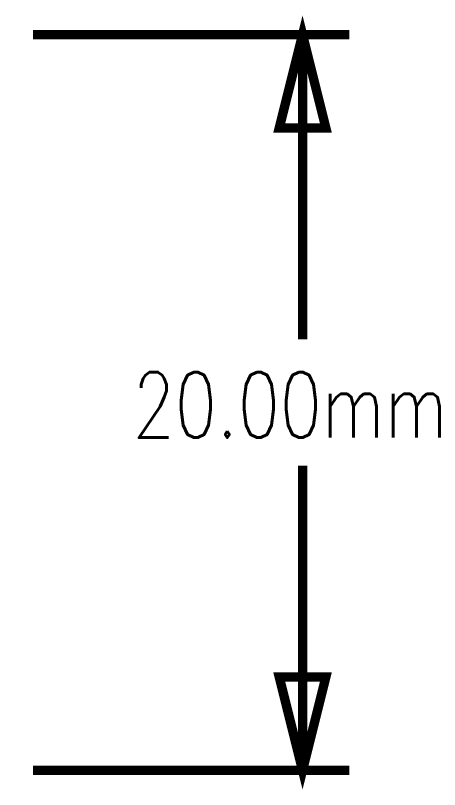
# Model space of a CAD drawing. Extents: x -4539 to 5978, y -4736 to 3041.
# Drawn here: x 2693 to 3147, y -21 to 808 of the extents above; entities that cross this region are included whole.
import ezdxf

# ---------------------------------------------------------------- set-up
doc = ezdxf.new("R2010")
doc.units = 0
doc.linetypes.add('TRMIDX_4096', pattern=[2, 1, 1])
doc.layers.get('0').update_dxf_attribs({"color": 254, "linetype": 'CONTINUOUS'})
for name, color, linetype in [('DIMENSION1_24', 254, 'CONTINUOUS'), ('DIMENSION2_24', 254, 'CONTINUOUS'), ('DIMENSION3_24', 254, 'CONTINUOUS'), ('DIMENSION4_24', 254, 'CONTINUOUS'), ('DIMENSION5_24', 254, 'CONTINUOUS'), ('DIMENSION6_24', 254, 'CONTINUOUS'), ('DIMENSION7_24', 254, 'CONTINUOUS'), ('TEXT_24', 2, 'CONTINUOUS')]:
    doc.layers.add(name, color=color, linetype=linetype)
doc.styles.add('W10', font='simplex', dxfattribs={"width": 0.75})

# ---------------------------------------------------------------- blocks, each defined once
blk = doc.blocks.new('D_2dfeghi_14')
at = {"layer": 'DIMENSION1_24', "linetype": 'TRMIDX_4096', "const_width": 10}
blk.add_lwpolyline([(338.58, 0), (338.58, 326.2)], dxfattribs=at)
at = {"layer": 'DIMENSION2_24', "linetype": 'TRMIDX_4096', "const_width": 10}
blk.add_lwpolyline([(338.58, 787.4), (338.58, 461.2)], dxfattribs=at)
at = {"layer": 'DIMENSION3_24', "linetype": 'TRMIDX_4096', "const_width": 10}
blk.add_lwpolyline([(338.58, 0), (313.58, 100), (363.58, 100)], close=True, dxfattribs=at)
at = {"layer": 'DIMENSION4_24', "linetype": 'TRMIDX_4096', "const_width": 10}
blk.add_lwpolyline([(338.58, 787.4), (363.58, 687.4), (313.58, 687.4)], close=True, dxfattribs=at)
at = {"layer": 'DIMENSION5_24', "linetype": 'TRMIDX_4096', "const_width": 10}
blk.add_lwpolyline([(50, 0), (388.58, 0)], dxfattribs=at)
at = {"layer": 'DIMENSION6_24', "linetype": 'TRMIDX_4096', "const_width": 10}
blk.add_lwpolyline([(50, 787.4), (388.58, 787.4)], dxfattribs=at)
at = {"layer": 'DIMENSION7_24', "linetype": 'TRMIDX_4096', "const_width": 1}
for points in [[(0, 787.4), (0.03, 787.4)], [(0, 0), (0.03, 0)]]:
    blk.add_lwpolyline(points, dxfattribs=at)
at = {"layer": 'TEXT_24', "style": 'W10', "width": 0.75}
blk.add_text('20.00mm', height=70, dxfattribs=at).set_placement((156.76, 356.2))

msp = doc.modelspace()

# ---------------------------------------------------------------- block references
msp.add_blockref('D_2dfeghi_14', (2661.42, 0))

doc.saveas('drawing.dxf')
